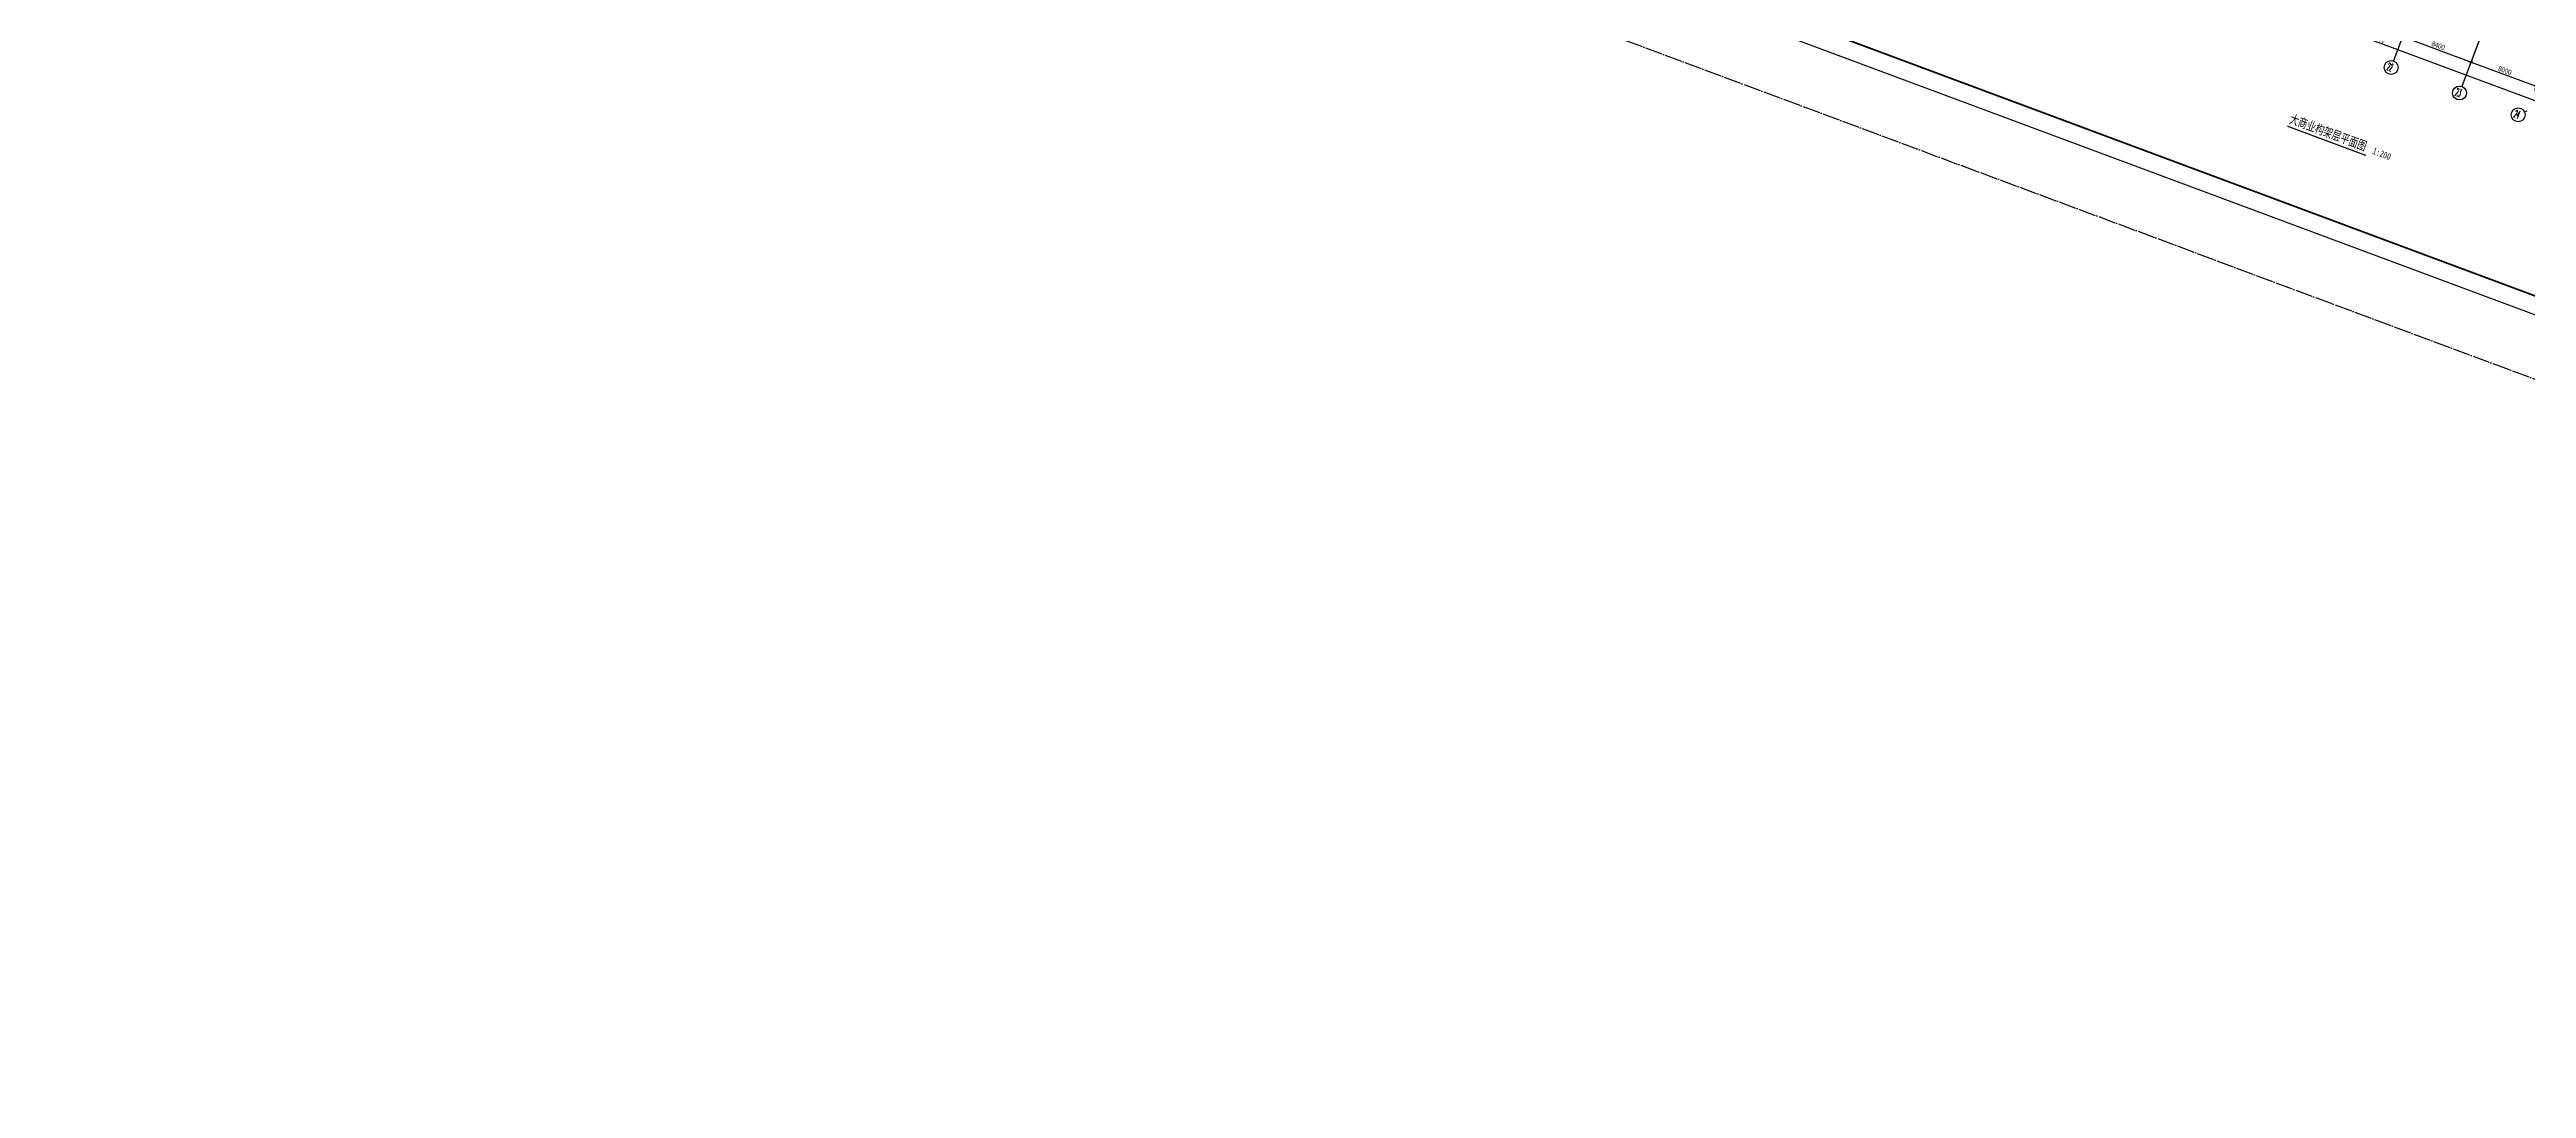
# Model space of a CAD drawing. Header units: millimetres. Extents: x 600121811 to 600690586, y 3472921280 to 3473279938.
# Drawn here: x 600121811 to 600406894, y 3472921280 to 3473040896 of the extents above; entities that cross this region are included whole.
import ezdxf
from ezdxf.enums import TextEntityAlignment as Align

# ---------------------------------------------------------------- set-up
doc = ezdxf.new("R2010")
doc.units = ezdxf.units.MM
doc.header["$LTSCALE"] = 1000
doc.linetypes.add('AX-MALL-GIRD-200$0$DOTE', pattern=[2.42, 2, -0.2, 0.02, -0.2])
doc.layers.get('0').update_dxf_attribs({"linetype": 'CONTINUOUS'})
for name, color, linetype in [('AX-MALL-GIRD-200$0$A-Grid', 222, 'AX-MALL-GIRD-200$0$DOTE'), ('AX-MALL-GIRD-200$0$A-Grid-Iden', 11, 'CONTINUOUS'), ('AX-MALL-GJ-200$0$A-Anno-Dims', 3, 'CONTINUOUS'), ('AX-MALL-GJ-200$0$A-Anno-Note', 241, 'CONTINUOUS'), ('AX-MALL-GJ-200$0$X-Tlbk', 4, 'CONTINUOUS'), ('AX-MALL-WALL-GJ$0$A-Detl-Patt', 8, 'CONTINUOUS'), ('AX-MALL-WALL-GJ$0$A-SEE', 254, 'CONTINUOUS'), ('AXIS_TEXT', 7, 'CONTINUOUS'), ('PUB_TEXT', 7, 'CONTINUOUS')]:
    doc.layers.add(name, color=color, linetype=linetype)
doc.layers.add('AX-MALL-WALL-GJ$0$M-AUX-TO-ARCH', color=1, linetype='CONTINUOUS', plot=False)
doc.styles.add('AX-MALL-GIRD-200$0$_TCH_AXIS', font='ROMAND.shx', dxfattribs={"width": 0.7, "height": 5, "bigfont": 'zy_cn.shx'})
doc.styles.add('AX-MALL-GIRD-200$0$_TCH_DIM_T3', font='zy_en.shx', dxfattribs={"width": 0.7, "bigfont": 'zy_cn.shx'})
doc.styles.add('AX-MALL-GJ-200$0$宋体', font='', dxfattribs={"width": 0.7, "height": 5})
doc.styles.add('COMPLEX', font='COMPLEX')
doc.styles.get('AX-MALL-GJ-200$0$宋体').set_extended_font_data('SimSun')
doc.dimstyles.new('AX-MALL-GIRD-200$0$_TCH_ARCH&&200', dxfattribs={"dimtxt": 595, "dimasz": 300, "dimexe": 500, "dimexo": 500, "dimgap": 152.5, "dimtad": 1, "dimdec": 0, "dimzin": 0, "dimdsep": 46, "dimtxsty": 'AX-MALL-GIRD-200$0$_TCH_DIM_T3', "dimblk": 'AX-MALL-GIRD-200$0$_ArchTick', "dimcen": 0.09, "dimclrt": 7, "dimazin": 2, "dimtfac": 1, "dimtdec": 0, "dimtix": 1, "dimtmove": 2, "dimatfit": 3, "dimfxl": 500, "dimtolj": 1, "dimtzin": 0, "dimarcsym": 0})

# ---------------------------------------------------------------- blocks, each defined once
blk = doc.blocks.new('_AXISO')
blk.add_circle((0, 0), 0.5)
at = {"layer": 'AXIS_TEXT', "style": 'COMPLEX', "width": 1.041667}
blk.add_attdef('A', text='', height=0.56, dxfattribs=at).set_placement((-0.25, -0.28), (0.25, -0.28), align=Align.FIT)
blk = doc.blocks.new('AX-MALL-GIRD-200$0$_ArchTick')
at = {"color": 0, "linetype": 'ByBlock', "const_width": 0.4}
blk.add_lwpolyline([(-0.5, -0.5), (0.5, 0.5)], dxfattribs=at)
blk = doc.blocks.new('*D160')
at = {"layer": 'AX-MALL-GIRD-200$0$A-Grid-Iden', "color": 0, "lineweight": -2, "transparency": 16777216}
for p, q in [((600228911, 3473108184), (600226607, 3473101999)), ((600226782, 3473102468), (600551951, 3472981333)), ((600554081, 3472987049), (600551777, 3472980864))]:
    blk.add_line(p, q, dxfattribs=at)
at = {"layer": 'AX-MALL-GIRD-200$0$A-Grid-Iden', "color": 0, "lineweight": -2, "transparency": 16777216, "xscale": 300, "yscale": 300, "zscale": 300}
for p, rotation in [((600226782, 3473102468), 159.5681613089764), ((600551951, 3472981333), 339.5681613089764)]:
    blk.add_blockref('AX-MALL-GIRD-200$0$_ArchTick', p, dxfattribs=dict(at, rotation=rotation))
at = {"layer": 'AX-MALL-GIRD-200$0$A-Grid-Iden', "color": 7, "transparency": 16777216, "insert": (600389524, 3473042322), "char_height": 595, "attachment_point": 5, "rotation": 339.56816, "style": 'AX-MALL-GIRD-200$0$_TCH_DIM_T3'}
blk.add_mtext('\\A1;347000', dxfattribs=at)
blk = doc.blocks.new('*D182')
at = {"layer": 'AX-MALL-GIRD-200$0$A-Grid-Iden', "color": 0, "lineweight": -2, "transparency": 16777216}
for p, q in [((600394214, 3473046604), (600392468, 3473041919)), ((600392643, 3473042387), (600400514, 3473039455)), ((600402085, 3473043672), (600400340, 3473038986))]:
    blk.add_line(p, q, dxfattribs=at)
at = {"layer": 'AX-MALL-GIRD-200$0$A-Grid-Iden', "color": 0, "lineweight": -2, "transparency": 16777216, "xscale": 300, "yscale": 300, "zscale": 300}
for p, rotation in [((600392643, 3473042387), 159.5681613086433), ((600400514, 3473039455), 339.5681613086433)]:
    blk.add_blockref('AX-MALL-GIRD-200$0$_ArchTick', p, dxfattribs=dict(at, rotation=rotation))
at = {"layer": 'AX-MALL-GIRD-200$0$A-Grid-Iden', "color": 7, "transparency": 16777216, "insert": (600396736, 3473041343), "char_height": 595, "attachment_point": 5, "rotation": 339.56816, "style": 'AX-MALL-GIRD-200$0$_TCH_DIM_T3'}
blk.add_mtext('\\A1;8400', dxfattribs=at)
blk = doc.blocks.new('*D183')
at = {"layer": 'AX-MALL-GIRD-200$0$A-Grid-Iden', "color": 0, "lineweight": -2, "transparency": 16777216}
for p, q in [((600402085, 3473043672), (600400340, 3473038986)), ((600400514, 3473039455), (600408011, 3473036662)), ((600409582, 3473040879), (600407836, 3473036194))]:
    blk.add_line(p, q, dxfattribs=at)
at = {"layer": 'AX-MALL-GIRD-200$0$A-Grid-Iden', "color": 0, "lineweight": -2, "transparency": 16777216, "xscale": 300, "yscale": 300, "zscale": 300}
for p, rotation in [((600400514, 3473039455), 159.5681613089876), ((600408011, 3473036662), 339.5681613089876)]:
    blk.add_blockref('AX-MALL-GIRD-200$0$_ArchTick', p, dxfattribs=dict(at, rotation=rotation))
at = {"layer": 'AX-MALL-GIRD-200$0$A-Grid-Iden', "color": 7, "transparency": 16777216, "insert": (600404420, 3473038480), "char_height": 595, "attachment_point": 5, "rotation": 339.56816, "style": 'AX-MALL-GIRD-200$0$_TCH_DIM_T3'}
blk.add_mtext('\\A1;8000', dxfattribs=at)
blk = doc.blocks.new('AX-MALL-WALL-GJ$0$A$C5469763B')
at = {"layer": 'AX-MALL-WALL-GJ$0$A-Detl-Patt'}
for points in [[(-236484, 2426, 0.0559923), (-115679, 1194, -0.0914873), (-108806, 638, 0.1991648), (-91863, 2852, -0.091487), (-85364, 5156, 0.0100021), (-64060, 8992, -0.6454166), (-62997, 7512), (-63092, 7346)], [(-236398, 2315, 0.0559467), (-115669, 1095, -0.0914873), (-108832, 541, 0.1991648), (-91813, 2765, -0.091487), (-85348, 5057, 0.0100021), (-64040, 8894, -0.6454166), (-63084, 7562), (-63129, 7483), (-63042, 7433)], [(-236355, 2259, 0.0559238), (-115664, 1045, -0.0914873), (-108845, 493, 0.1991648), (-91788, 2722, -0.091487), (-85340, 5007, 0.0100021), (-64030, 8845, -0.6454166), (-63127, 7587), (-63197, 7465), (-63067, 7390)], [(-236312, 2203, 0.0559008), (-115659, 995, -0.0914873), (-108858, 445, 0.1991648), (-91763, 2679, -0.091487), (-85332, 4958, 0.0100021), (-64020, 8796, -0.6454166), (-63170, 7612), (-63266, 7446)]]:
    blk.add_lwpolyline(points, format="xyb", dxfattribs=at)
blk = doc.blocks.new('AX-MALL-GIRD-200')
at = {"layer": 'AX-MALL-GIRD-200$0$A-Grid'}
blk.add_lwpolyline([(600121810.7, 3473109514.7), (600627098, 3472921280.3), (600690585.7, 3473091703.7), (600185298.4, 3473279938)], close=True, dxfattribs=at)
at = {"layer": 'AX-MALL-GIRD-200$0$A-Grid-Iden'}
for p, q in [((600394388.2, 3473047072.7), (600391595.4, 3473039576)), ((600402259.7, 3473044140.3), (600399467, 3473036643.6)), ((600406662.3, 3473033713.1), (600406963.7, 3473033850.8))]:
    blk.add_line(p, q, dxfattribs=at)
ref = blk.add_blockref('_AXISO', (600391316.2, 3473038826.3), dxfattribs=dict(at, xscale=1600, yscale=1600, zscale=1600))
ref.add_attrib('A', '22', dxfattribs={"height": 905.1, "rotation": 339.568161, "style": 'AX-MALL-GIRD-200$0$_TCH_AXIS', "width": 0.525}).set_placement((600390734.1, 3473038560.2), (600391327.8, 3473038339), align=Align.FIT)
ref = blk.add_blockref('_AXISO', (600399187.7, 3473035893.9), dxfattribs=dict(at, xscale=1600, yscale=1600, zscale=1600))
ref.add_attrib('A', '23', dxfattribs={"height": 905.1, "rotation": 339.568161, "style": 'AX-MALL-GIRD-200$0$_TCH_AXIS', "width": 0.525}).set_placement((600398605.7, 3473035627.8), (600399199.4, 3473035406.6), align=Align.FIT)
ref = blk.add_blockref('_AXISO', (600405934.7, 3473033380.5), dxfattribs=dict(at, xscale=1600, yscale=1600, zscale=1600))
ref.add_attrib('A', '24', dxfattribs={"height": 905.1, "rotation": 339.568161, "style": 'AX-MALL-GIRD-200$0$_TCH_AXIS', "width": 0.525}).set_placement((600405352.7, 3473033114.4), (600405946.4, 3473032893.2), align=Align.FIT)
for base, p1, p2, picture, middle in [((600551951.4, 3472981332.7), (600229085.8, 3473108652.6), (600554255.4, 3472987517.4), '*D160', (600389523.7, 3473042322)), ((600400514.3, 3473039454.9), (600394388.2, 3473047072.7), (600402259.7, 3473044140.3), '*D182', (600396735.6, 3473041342.7)), ((600408011, 3473036662.1), (600402259.7, 3473044140.3), (600409756.4, 3473041347.6), '*D183', (600404419.7, 3473038480.2))]:
    dim = blk.add_linear_dim(base=base, p1=p1, p2=p2, angle=339.568161, dimstyle='AX-MALL-GIRD-200$0$_TCH_ARCH&&200', override={"dimgap": 0}, dxfattribs=at)
    dim.commit()
    dim.dimension.update_dxf_attribs({"geometry": picture, "text_midpoint": middle, "dimtype": 129, "text_rotation": 339.568161})
blk = doc.blocks.new('AX-MALL-WALL-GJ')
at = {"layer": 'AX-MALL-WALL-GJ$0$A-SEE'}
blk.add_blockref('AX-MALL-GIRD-200', (0, 0), dxfattribs=at)
at = {"layer": 'AX-MALL-WALL-GJ$0$M-AUX-TO-ARCH', "rotation": 339.5681613092246}
blk.add_blockref('AX-MALL-WALL-GJ$0$A$C5469763B', (600557212, 3472995455), dxfattribs=at)

msp = doc.modelspace()

# ---------------------------------------------------------------- linework, layer by layer
at = {"layer": 'AX-MALL-GJ-200$0$A-Anno-Dims', "const_width": 140}
msp.add_lwpolyline([(600379376, 3473032072), (600388431, 3473028698)], dxfattribs=at)
at = {"layer": 'AX-MALL-GJ-200$0$X-Tlbk'}
msp.add_lwpolyline([(600182351, 3473094412), (600600292, 3472938717), (600659010, 3473096335), (600241068, 3473252031)], close=True, dxfattribs=at)
at = {"layer": 'AX-MALL-GJ-200$0$X-Tlbk', "const_width": 200}
msp.add_lwpolyline([(600187735, 3473094541), (600599116, 3472941289), (600656437, 3473095159), (600245056, 3473248411)], close=True, dxfattribs=at)

# ---------------------------------------------------------------- block references
at = {"layer": 'AX-MALL-GJ-200$0$A-Anno-Note'}
msp.add_blockref('AX-MALL-WALL-GJ', (0, 0), dxfattribs=at)

# ---------------------------------------------------------------- texts
at = {"layer": 'PUB_TEXT', "style": 'AX-MALL-GJ-200$0$宋体', "width": 0.7}
for s, height, p in [('大商业构架层平面图', 1057.4, (600379528, 3473032478)), ('1:200', 755.3, (600389107, 3473028909))]:
    msp.add_text(s, height=height, rotation=339.56816, dxfattribs=at).set_placement(p)

doc.saveas('drawing.dxf')
